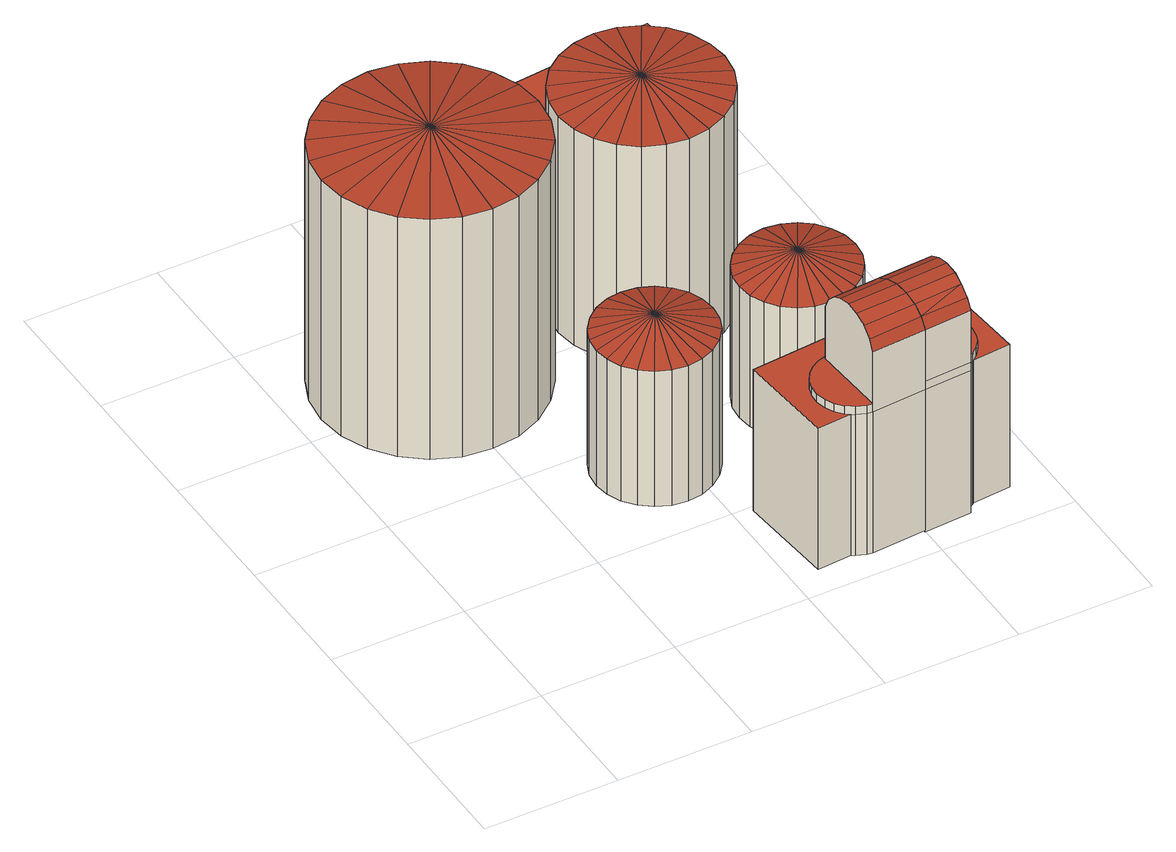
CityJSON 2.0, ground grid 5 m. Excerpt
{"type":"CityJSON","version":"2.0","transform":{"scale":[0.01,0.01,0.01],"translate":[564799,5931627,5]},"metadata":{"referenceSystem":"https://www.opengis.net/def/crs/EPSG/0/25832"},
"CityObjects":{
"building1":{"type":"Building","attributes":{"Grundfläche 2D":51.22,"Grundhöhe NN":5.78},"geometry":[{"type":"Solid","lod":"3","boundaries":[[[[0,1,2]],[[0,3,1]],[[0,2,4]],[[0,4,5]],[[0,5,6]],[[0,6,7]],[[0,7,8]],[[0,8,9]],[[0,9,10]],[[0,10,11]],[[0,11,12]],[[0,12,13]],[[0,13,14]],[[0,14,15]],[[0,15,16]],[[0,16,17]],[[0,17,18]],[[0,18,19]],[[0,19,20]],[[0,20,21]],[[0,21,22]],[[0,22,23]],[[0,23,24]],[[0,24,3]],[[25,26,2,1]],[[26,27,4,2]],[[27,28,5,4]],[[28,29,6,5]],[[29,30,7,6]],[[30,31,8,7]],[[31,32,9,8]],[[32,33,10,9]],[[33,34,11,10]],[[34,35,12,11]],[[35,36,13,12]],[[36,37,14,13]],[[37,38,15,14]],[[38,39,16,15]],[[39,40,17,16]],[[40,41,18,17]],[[41,42,19,18]],[[42,43,20,19]],[[43,44,21,20]],[[44,45,22,21]],[[45,46,23,22]],[[46,47,24,23]],[[48,25,1,3]],[[47,48,3,24]],[[38,37,36,35,34,33,32,31,30,29,28,27,26,25,48,47,46,45,44,43,42,41,40,39]]]],"semantics":{"surfaces":[{"type":"RoofSurface"},{"type":"WallSurface"},{"type":"GroundSurface"}],"values":[[0,0,0,0,0,0,0,0,0,0,0,0,0,0,0,0,0,0,0,0,0,0,0,0,1,1,1,1,1,1,1,1,1,1,1,1,1,1,1,1,1,1,1,1,1,1,1,1,2]]}}]},
"building2":{"type":"Building","attributes":{"Grundfläche 2D":14.87,"Grundhöhe NN":5.85},"geometry":[{"type":"Solid","lod":"3","boundaries":[[[[49,50,51]],[[49,52,50]],[[49,51,53]],[[49,53,54]],[[49,54,55]],[[49,55,56]],[[49,56,57]],[[49,57,58]],[[49,58,59]],[[49,59,60]],[[49,60,61]],[[49,61,62]],[[49,62,63]],[[49,63,64]],[[49,64,65]],[[49,65,66]],[[49,66,67]],[[49,67,68]],[[49,68,69]],[[49,69,70]],[[49,70,71]],[[49,71,72]],[[49,72,73]],[[49,73,52]],[[74,75,51,50]],[[75,76,53,51]],[[76,77,54,53]],[[77,78,55,54]],[[78,79,56,55]],[[79,80,57,56]],[[80,81,58,57]],[[81,82,59,58]],[[82,83,60,59]],[[83,84,61,60]],[[84,85,62,61]],[[85,86,63,62]],[[86,87,64,63]],[[87,88,65,64]],[[88,89,66,65]],[[89,90,67,66]],[[90,91,68,67]],[[91,92,69,68]],[[92,93,70,69]],[[93,94,71,70]],[[94,95,72,71]],[[95,96,73,72]],[[96,97,52,73]],[[97,74,50,52]],[[91,90,89,88,87,86,85,84,83,82,81,80,79,78,77,76,75,74,97,96,95,94,93,92]]]],"semantics":{"surfaces":[{"type":"RoofSurface"},{"type":"WallSurface"},{"type":"GroundSurface"}],"values":[[0,0,0,0,0,0,0,0,0,0,0,0,0,0,0,0,0,0,0,0,0,0,0,0,1,1,1,1,1,1,1,1,1,1,1,1,1,1,1,1,1,1,1,1,1,1,1,1,2]]}}]},
"building3":{"type":"Building","attributes":{"Grundfläche 2D":14.58,"Grundhöhe NN":5.79},"geometry":[{"type":"Solid","lod":"3","boundaries":[[[[98,99,100,101]],[[99,98,102,103,104]],[[101,100,105,106]],[[107,108,109,106,105]],[[107,110,111,112,108]],[[113,114,111,110]],[[115,116,114,113]],[[117,118,119,116,115]],[[120,121,122,123,124,125,126,127,128,129,130,131,132,133,134,135,136,137,138]],[[139,140,141,142,143,144,145,146,147,148,149,150,151,152,153,154,155]],[[156,119,118,157]],[[158,116,119,156]],[[114,116,158,159,160,161,151,102,98,101,106,109,108,112,111]],[[133,104,103,102,151,150,134]],[[105,100,99,104,133,132,131,130,117,115,113,110,107]],[[117,130,162,157,118]],[[150,149,135,134]],[[149,148,136,135]],[[148,147,137,136]],[[147,146,138,137]],[[146,145,120,138]],[[145,144,121,120]],[[144,143,122,121]],[[123,122,143,142]],[[142,141,124,123]],[[141,140,125,124]],[[140,139,126,125]],[[139,155,163,128,127,126]],[[163,164,129,128]],[[164,162,130,129]],[[165,166,152,151,161,160,159,158,167,168,169]],[[158,156,167]],[[156,157,167]],[[153,152,166,170]],[[154,153,170,171]],[[155,154,171,172]],[[163,155,172,173]],[[164,163,173,174]],[[162,164,174,175]],[[157,162,175,167]],[[172,171,170,166,165,169,168,167,175,174,173]]]],"semantics":{"surfaces":[{"type":"RoofSurface"},{"type":"WallSurface"},{"type":"GroundSurface"}],"values":[[0,0,0,0,0,0,0,0,0,0,1,1,1,1,1,1,1,1,1,1,1,1,1,1,1,1,1,1,1,1,1,1,1,1,1,1,1,1,1,1,2]]}}]},
"building4":{"type":"Building","attributes":{"Grundfläche 2D":14.74,"Grundhöhe NN":5.73},"geometry":[{"type":"MultiSurface","lod":"3","boundaries":[[[176,177,178,179,180,181,182,183,184,185,186,187,188,189,190,191,192,193,194]],[[195,102,98,196,197]],[[101,198,196,98]],[[101,106,199,198]],[[109,108,200,199,106]],[[111,201,200,108]],[[114,202,201,111]],[[203,202,116,204]],[[205,206,207,208,209,210,211,212,213,214,215,216,217,218,219,220,152,151]],[[114,116,202]],[[118,221,204,116]],[[116,222,118]],[[206,205,185,184]],[[205,151,223,185]],[[209,208,207,183,182,181]],[[207,206,184,183]],[[159,157,224,225,226,227,223,151,161,228]],[[224,157,229,230]],[[230,229,231,232]],[[232,231,233,189]],[[233,234,190,189]],[[217,192,191,190,234,218]],[[217,216,193,192]],[[216,215,194,193]],[[215,214,176,194]],[[214,213,177,176]],[[178,177,213,212]],[[212,211,179,178]],[[211,210,180,179]],[[210,209,181,180]],[[186,185,223,102,195,197]],[[98,102,223,227,226,225,224,118,116,114,111,108,109,106,101]],[[224,230,221,118]],[[230,232,204,221]],[[232,189,203,204]],[[202,203,189,188,187,186,197,196,198,199,200,201]],[[220,219,235,236]],[[152,220,236,237]],[[238,239,240,241,157,159,228,161,151,152,237,242]],[[229,157,241,243]],[[231,229,243,244]],[[233,231,244,245]],[[219,218,246,235]],[[234,233,245,247]],[[218,234,247,246]],[[246,247,245,244,243,241,240,239,238,242,237,236,235]]],"semantics":{"surfaces":[{"type":"RoofSurface"},{"type":"WallSurface"},{"type":"GroundSurface"}],"values":[0,0,0,0,0,0,0,0,0,0,0,0,1,1,1,1,1,1,1,1,1,1,1,1,1,1,1,1,1,1,1,1,1,1,1,1,1,1,1,1,1,1,1,1,1,2]}}]},
"building5":{"type":"Building","attributes":{"Grundfläche 2D":14.87,"Grundhöhe NN":5.83},"geometry":[{"type":"Solid","lod":"3","boundaries":[[[[248,249,250]],[[248,251,249]],[[248,250,252]],[[248,252,253]],[[248,253,254]],[[248,254,255]],[[248,255,256]],[[248,256,257]],[[248,257,258]],[[248,258,259]],[[248,259,260]],[[248,260,261]],[[248,261,262]],[[248,262,263]],[[248,263,264]],[[248,264,265]],[[248,265,266]],[[248,266,267]],[[248,267,268]],[[248,268,269]],[[248,269,270]],[[248,270,271]],[[248,271,272]],[[248,272,251]],[[273,274,250,249]],[[275,276,251,272]],[[276,273,249,251]],[[274,277,252,250]],[[277,278,253,252]],[[278,279,254,253]],[[279,280,255,254]],[[280,281,256,255]],[[281,282,257,256]],[[282,283,258,257]],[[283,284,259,258]],[[284,285,260,259]],[[285,286,261,260]],[[286,287,262,261]],[[287,288,263,262]],[[288,289,264,263]],[[289,290,265,264]],[[290,291,266,265]],[[291,292,267,266]],[[292,293,268,267]],[[293,294,269,268]],[[294,295,270,269]],[[295,296,271,270]],[[296,275,272,271]],[[291,290,289,288,287,286,285,284,283,282,281,280,279,278,277,274,273,276,275,296,295,294,293,292]]]],"semantics":{"surfaces":[{"type":"RoofSurface"},{"type":"WallSurface"},{"type":"GroundSurface"}],"values":[[0,0,0,0,0,0,0,0,0,0,0,0,0,0,0,0,0,0,0,0,0,0,0,0,1,1,1,1,1,1,1,1,1,1,1,1,1,1,1,1,1,1,1,1,1,1,1,1,2]]}}]},
"building6":{"type":"Building","attributes":{"Grundfläche 2D":30.1,"Grundhöhe NN":5.83},"geometry":[{"type":"Solid","lod":"3","boundaries":[[[[297,298,299]],[[297,300,298]],[[297,299,301]],[[297,301,302]],[[297,302,303]],[[297,303,304]],[[297,304,305]],[[297,305,306]],[[297,306,307]],[[297,307,308]],[[297,308,309]],[[297,309,310]],[[297,310,311]],[[297,311,312]],[[297,312,313]],[[297,313,314]],[[297,314,315]],[[297,315,316]],[[297,316,317]],[[297,317,318]],[[297,318,319]],[[297,319,320]],[[297,320,321]],[[297,321,300]],[[322,323,299,298]],[[323,324,301,299]],[[325,322,298,300]],[[326,325,300,321]],[[324,327,302,301]],[[327,328,303,302]],[[328,329,304,303]],[[329,330,305,304]],[[330,331,306,305]],[[331,332,307,306]],[[332,333,308,307]],[[333,334,309,308]],[[334,335,310,309]],[[335,336,311,310]],[[336,337,312,311]],[[337,338,313,312]],[[338,339,314,313]],[[339,340,315,314]],[[340,341,316,315]],[[341,342,317,316]],[[342,343,318,317]],[[343,344,319,318]],[[344,345,320,319]],[[345,326,321,320]],[[338,337,336,335,334,333,332,331,330,329,328,327,324,323,322,325,326,345,344,343,342,341,340,339]]]],"semantics":{"surfaces":[{"type":"RoofSurface"},{"type":"WallSurface"},{"type":"GroundSurface"}],"values":[[0,0,0,0,0,0,0,0,0,0,0,0,0,0,0,0,0,0,0,0,0,0,0,0,1,1,1,1,1,1,1,1,1,1,1,1,1,1,1,1,1,1,1,1,1,1,1,1,2]]}}]},
"building7":{"type":"Building","attributes":{"Grundfläche 2D":19.23,"Grundhöhe NN":5.72},"geometry":[{"type":"Solid","lod":"3","boundaries":[[[[346,347,348,349]],[[350,351,349,348]],[[351,352,346,349]],[[352,353,347,346]],[[353,350,348,347]],[[353,352,351,350]]]],"semantics":{"surfaces":[{"type":"RoofSurface"},{"type":"WallSurface"},{"type":"GroundSurface"}],"values":[[0,1,1,1,1,2]]}}]}
},
"vertices":[
[491,1577,1143],[98,1472,1082],[139,1374,1082],[84,1577,1082],[203,1290,1082],[288,1225,1082],[385,1184,1082],[491,1171,1082],[596,1184,1082],[694,1225,1082],[778,1290,1082],[842,1374,1082],[883,1472,1082],[897,1577,1082],[883,1682,1082],[842,1780,1082],[778,1864,1082],[694,1929,1082],[596,1969,1082],[491,1983,1082],[385,1969,1082],[287,1929,1082],[203,1864,1082],[139,1780,1082],[98,1682,1082],[98,1472,78],[139,1374,78],[203,1290,78],[288,1225,78],[385,1184,78],[491,1171,78],[596,1184,78],[694,1225,78],[778,1290,78],[842,1374,78],[883,1472,78],[897,1577,78],[883,1682,78],[842,1780,78],[778,1864,78],[694,1929,78],[596,1969,78],[491,1983,78],[385,1969,78],[287,1929,78],[203,1864,78],[139,1780,78],[98,1682,78],[84,1577,78],
[903,833,720],[1093,724,651],[1115,777,651],[1058,679,651],[1122,833,651],[1115,890,651],[1093,943,651],[1058,988,651],[1013,1023,651],[960,1045,651],[903,1052,651],[847,1045,651],[794,1023,651],[749,988,651],[714,943,651],[692,890,651],[684,833,651],[692,777,651],[714,724,651],[749,679,651],[794,644,651],[847,622,651],[903,615,651],[960,622,651],[1013,644,651],[1093,724,85],[1115,777,85],[1122,833,85],[1115,890,85],[1093,943,85],[1058,988,85],[1013,1023,85],[960,1045,85],[903,1052,85],[847,1045,85],[794,1023,85],[749,988,85],[714,943,85],[692,890,85],[684,833,85],[692,777,85],[714,724,85],[749,679,85],[794,644,85],[847,622,85],[903,615,85],[960,622,85],[1013,644,85],[1058,679,85],
[1447,363,962],[1276,352,962],[1279,320,996],[1453,331,996],[1443,382,921],[1348,375,921],[1275,370,921],[1281,278,1018],[1461,290,1018],[1284,232,1026],[1471,244,1026],[1468,257,1024],[1288,185,1018],[1480,197,1018],[1473,230,1024],[1291,143,996],[1488,158,996],[1293,111,962],[1494,126,963],[1294,92,921],[1498,106,921],[1494,125,960],[1193,328,704],[1173,296,704],[1163,262,704],[1161,225,704],[1169,189,704],[1185,157,704],[1208,129,704],[1226,117,704],[1238,108,704],[1273,95,704],[1294,92,704],[1293,111,704],[1276,352,704],[1275,370,704],[1348,375,704],[1322,382,704],[1285,381,704],[1250,371,704],[1219,353,704],[1208,129,670],[1185,157,670],[1169,189,670],[1161,225,670],[1163,262,670],[1173,296,670],[1193,328,670],[1219,353,670],[1250,371,670],[1285,381,670],[1322,382,670],[1348,375,670],[1443,382,670],[1419,503,670],[1066,473,670],[1098,106,670],[1226,117,670],[1494,125,670],[1498,106,670],[1494,126,670],[1480,197,670],[1468,257,670],[1461,290,670],[1294,92,670],[1238,108,670],[1273,95,670],[1461,290,79],[1419,503,79],[1498,106,79],[1480,197,79],[1468,257,79],[1066,473,79],[1098,106,79],[1226,117,79],[1238,108,79],[1273,95,79],[1294,92,79],
[1766,267,704],[1761,301,704],[1749,332,704],[1729,359,704],[1703,381,704],[1672,395,704],[1656,399,704],[1639,402,704],[1606,400,704],[1579,391,704],[1656,396,704],[1657,377,704],[1659,344,704],[1673,139,704],[1703,153,704],[1708,158,704],[1729,175,704],[1749,202,704],[1761,234,704],[1579,391,921],[1657,377,962],[1656,396,921],[1659,344,996],[1662,303,1018],[1665,258,1026],[1669,209,1018],[1671,171,996],[1673,139,964],[1673,137,962],[1579,391,670],[1606,400,670],[1639,402,670],[1656,399,670],[1672,395,670],[1703,381,670],[1729,359,670],[1749,332,670],[1761,301,670],[1766,267,670],[1761,234,670],[1749,202,670],[1729,175,670],[1708,158,670],[1851,170,670],[1820,538,670],[1675,118,921],[1494,125,962],[1443,382,704],[1498,106,704],[1480,197,704],[1471,244,704],[1461,290,704],[1471,244,670],[1675,118,670],[1675,118,704],[1673,137,670],[1673,137,704],[1673,139,670],[1703,153,670],[1851,170,73],[1820,538,73],[1419,503,73],[1461,290,73],[1471,244,73],[1480,197,73],[1498,106,73],[1443,382,73],[1675,118,73],[1673,137,73],[1673,139,73],[1708,158,73],[1703,153,73],
[1480,906,701],[1669,796,632],[1691,849,632],[1634,751,632],[1698,906,632],[1691,962,632],[1669,1015,632],[1634,1061,632],[1589,1095,632],[1536,1117,632],[1480,1125,632],[1423,1117,632],[1370,1095,632],[1325,1061,632],[1290,1015,632],[1268,962,632],[1261,906,632],[1268,849,632],[1290,796,632],[1325,751,632],[1370,716,632],[1423,694,632],[1480,687,632],[1536,695,632],[1589,716,632],[1669,796,83],[1691,849,83],[1589,716,83],[1634,751,83],[1698,906,83],[1691,962,83],[1669,1015,83],[1634,1061,83],[1589,1095,83],[1536,1117,83],[1480,1125,83],[1423,1117,83],[1370,1095,83],[1325,1061,83],[1290,1015,83],[1268,962,83],[1261,906,83],[1268,849,83],[1290,796,83],[1325,751,83],[1370,716,83],[1423,694,83],[1480,687,83],[1536,695,83],
[1281,1577,1036],[970,1577,988],[981,1496,988],[981,1657,988],[1012,1421,988],[1061,1357,988],[1126,1307,988],[1201,1276,988],[1281,1265,988],[1362,1276,988],[1437,1307,988],[1502,1357,988],[1551,1421,988],[1582,1496,988],[1593,1577,988],[1582,1657,988],[1551,1732,988],[1502,1797,988],[1437,1846,988],[1362,1877,988],[1281,1888,988],[1201,1877,988],[1126,1846,988],[1061,1797,988],[1012,1732,988],[970,1577,83],[981,1496,83],[1012,1421,83],[981,1657,83],[1012,1732,83],[1061,1357,83],[1126,1307,83],[1201,1276,83],[1281,1265,83],[1362,1276,83],[1437,1307,83],[1502,1357,83],[1551,1421,83],[1582,1496,83],[1593,1577,83],[1582,1657,83],[1551,1732,83],[1502,1797,83],[1437,1846,83],[1362,1877,83],[1281,1888,83],[1201,1877,83],[1126,1846,83],[1061,1797,83],
[1823,2107,440],[1792,2427,440],[1196,2369,440],[1227,2050,440],[1196,2369,72],[1227,2050,72],[1823,2107,72],[1792,2427,72]
]}
